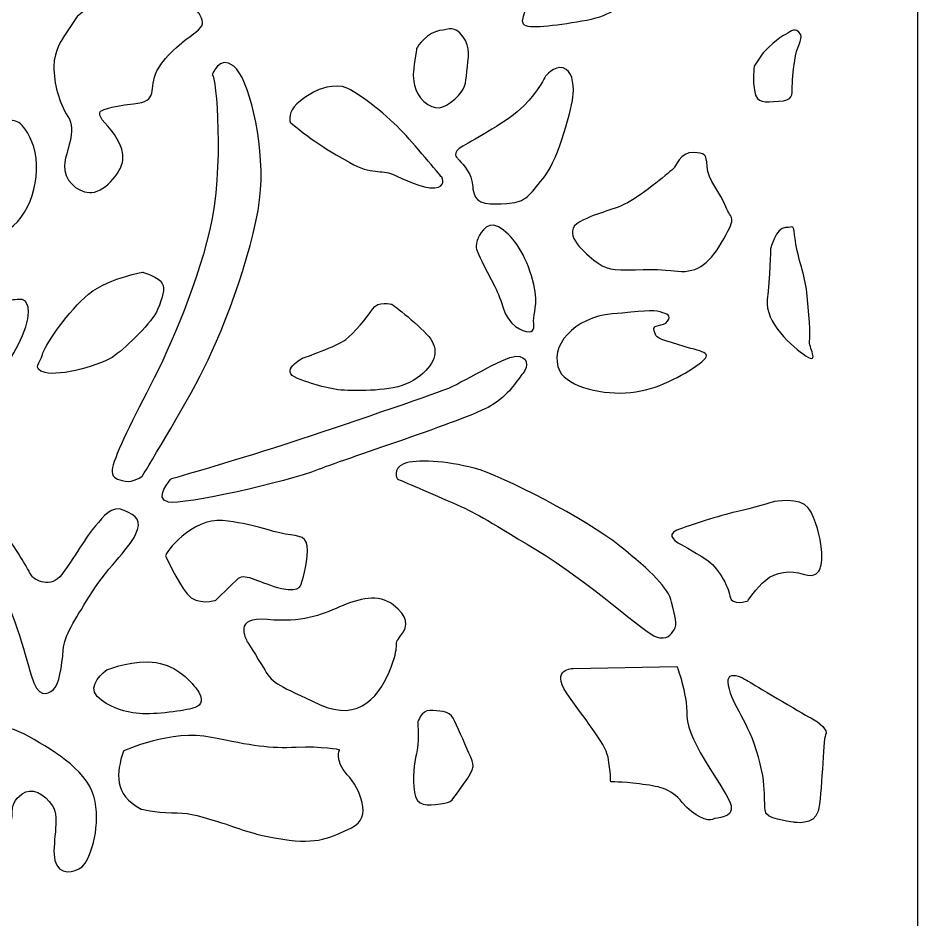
# Model space of a CAD drawing. Header units: centimetres. Extents: x -8.7 to 7.6, y -8.2 to 11.4.
# Drawn here: x 4.967 to 7.594, y 1.261 to 3.894 of the extents above; entities that cross this region are included whole.
import ezdxf

# ---------------------------------------------------------------- set-up
doc = ezdxf.new("R2010")
doc.units = ezdxf.units.CM
doc.header["$MEASUREMENT"] = 0
doc.layers.add('layer 1', color=7, linetype='Continuous')

msp = doc.modelspace()

# ---------------------------------------------------------------- linework, layer by layer
at = {"layer": 'layer 1', "color": 142}
for points, knots in [([(0.02549, 11.40766), (0.02549, 11.40766), (7.59368, 11.40766), (7.59368, 11.40766), (7.59368, 11.40766), (7.59368, 11.40766), (7.59368, -8.21043), (7.59368, -8.21043), (7.59368, -8.21043), (7.59368, -8.21043), (0.02549, -8.21043), (0.02549, -8.21043), (0.02549, -8.21043), (0.02549, -8.21043), (0.02549, 11.40766), (0.02549, 11.40766)], [0, 0, 0, 0, 0.2, 0.2, 0.2, 0.2, 0.4, 0.4, 0.4, 0.4, 0.6, 0.6, 0.6, 0.6, 1, 1, 1, 1]), ([(6.47795, 3.96946), (6.47795, 3.96946), (6.54242, 4.0502), (6.63033, 4.07002), (6.63033, 4.07002), (6.71824, 4.08985), (6.83155, 4.08985), (6.83155, 4.08985), (6.83155, 4.08985), (6.83155, 4.08985), (6.84914, 4.09694), (6.85304, 4.07285), (6.85304, 4.07285), (6.85696, 4.04878), (6.81007, 4.00063), (6.76709, 3.9638), (6.76709, 3.9638), (6.72411, 3.92697), (6.69284, 3.89865), (6.61275, 3.8859), (6.61275, 3.8859), (6.53265, 3.87315), (6.45451, 3.86041), (6.44084, 3.8774), (6.44084, 3.8774), (6.42716, 3.8944), (6.47795, 3.96946), (6.47795, 3.96946)], [0, 0, 0, 0, 0.125, 0.125, 0.125, 0.125, 0.25, 0.25, 0.25, 0.25, 0.375, 0.375, 0.375, 0.375, 0.5, 0.5, 0.5, 0.5, 0.625, 0.625, 0.625, 0.625, 0.75, 0.75, 0.75, 0.75, 1, 1, 1, 1]), ([(5.13972, 3.89865), (5.13972, 3.89865), (5.22763, 3.98788), (5.35462, 3.95813), (5.35462, 3.95813), (5.4816, 3.92839), (5.49138, 3.91847), (5.49918, 3.90006), (5.49918, 3.90006), (5.507, 3.88165), (5.51091, 3.87315), (5.48551, 3.85332), (5.48551, 3.85332), (5.46011, 3.83349), (5.39759, 3.791), (5.37221, 3.74002), (5.37221, 3.74002), (5.3468, 3.68903), (5.38001, 3.65078), (5.30382, 3.64371), (5.30382, 3.64371), (5.22763, 3.63662), (5.20809, 3.62246), (5.20809, 3.62246), (5.20809, 3.62246), (5.20809, 3.62246), (5.19637, 3.61396), (5.21981, 3.58846), (5.21981, 3.58846), (5.24326, 3.56298), (5.27647, 3.5219), (5.27257, 3.48082), (5.27257, 3.48082), (5.26866, 3.43975), (5.21395, 3.38168), (5.17489, 3.3845), (5.17489, 3.3845), (5.13581, 3.38735), (5.10065, 3.42275), (5.1026, 3.46382), (5.1026, 3.46382), (5.10456, 3.5049), (5.13972, 3.56439), (5.11237, 3.60688), (5.11237, 3.60688), (5.08501, 3.64937), (5.07134, 3.70318), (5.07134, 3.75277), (5.07134, 3.75277), (5.07134, 3.80233), (5.10065, 3.84058), (5.10065, 3.84058), (5.10065, 3.84058), (5.10065, 3.84058), (5.13972, 3.89865), (5.13972, 3.89865)], [0, 0, 0, 0, 0.0666667, 0.0666667, 0.0666667, 0.0666667, 0.1333333, 0.1333333, 0.1333333, 0.1333333, 0.2, 0.2, 0.2, 0.2, 0.2666667, 0.2666667, 0.2666667, 0.2666667, 0.3333333, 0.3333333, 0.3333333, 0.3333333, 0.4, 0.4, 0.4, 0.4, 0.4666667, 0.4666667, 0.4666667, 0.4666667, 0.5333333, 0.5333333, 0.5333333, 0.5333333, 0.6, 0.6, 0.6, 0.6, 0.6666667, 0.6666667, 0.6666667, 0.6666667, 0.7333333, 0.7333333, 0.7333333, 0.7333333, 0.8, 0.8, 0.8, 0.8, 0.8666667, 0.8666667, 0.8666667, 0.8666667, 1, 1, 1, 1]), ([(6.1302, 3.80517), (6.13216, 3.81367), (6.16537, 3.85332), (6.19663, 3.85757), (6.19663, 3.85757), (6.22789, 3.86182), (6.23961, 3.87315), (6.265, 3.84058), (6.265, 3.84058), (6.2904, 3.808), (6.28064, 3.77826), (6.27672, 3.7386), (6.27672, 3.7386), (6.27282, 3.69894), (6.27478, 3.68903), (6.24155, 3.65786), (6.24155, 3.65786), (6.20835, 3.62671), (6.18296, 3.62387), (6.15169, 3.65078), (6.15169, 3.65078), (6.12044, 3.67769), (6.12044, 3.72302), (6.12044, 3.73152), (6.12044, 3.73152), (6.12044, 3.74002), (6.1302, 3.80517), (6.1302, 3.80517)], [0, 0, 0, 0, 0.125, 0.125, 0.125, 0.125, 0.25, 0.25, 0.25, 0.25, 0.375, 0.375, 0.375, 0.375, 0.5, 0.5, 0.5, 0.5, 0.625, 0.625, 0.625, 0.625, 0.75, 0.75, 0.75, 0.75, 1, 1, 1, 1]), ([(7.13469, 3.78289), (7.13469, 3.7871), (7.17835, 3.83211), (7.19969, 3.84196), (7.19969, 3.84196), (7.22102, 3.85181), (7.22976, 3.86869), (7.24625, 3.85322), (7.24625, 3.85322), (7.26274, 3.83774), (7.24334, 3.82016), (7.23655, 3.78359), (7.23655, 3.78359), (7.22976, 3.74702), (7.22685, 3.72099), (7.22685, 3.69427), (7.22685, 3.69427), (7.22685, 3.66754), (7.22976, 3.65418), (7.18707, 3.65137), (7.18707, 3.65137), (7.14439, 3.64855), (7.12403, 3.64504), (7.11723, 3.6781), (7.11723, 3.6781), (7.11045, 3.71115), (7.11529, 3.75405), (7.11529, 3.75405), (7.11529, 3.75405), (7.11529, 3.75405), (7.13469, 3.78289), (7.13469, 3.78289)], [0, 0, 0, 0, 0.1111111, 0.1111111, 0.1111111, 0.1111111, 0.2222222, 0.2222222, 0.2222222, 0.2222222, 0.3333333, 0.3333333, 0.3333333, 0.3333333, 0.4444444, 0.4444444, 0.4444444, 0.4444444, 0.5555556, 0.5555556, 0.5555556, 0.5555556, 0.6666667, 0.6666667, 0.6666667, 0.6666667, 0.7777778, 0.7777778, 0.7777778, 0.7777778, 1, 1, 1, 1]), ([(5.53367, 3.72826), (5.53367, 3.72826), (5.55328, 3.78796), (5.5964, 3.75385), (5.5964, 3.75385), (5.63951, 3.71974), (5.68454, 3.54067), (5.67481, 3.39286), (5.67481, 3.39286), (5.66509, 3.24504), (5.56894, 2.98922), (5.51014, 2.87269), (5.51014, 2.87269), (5.45133, 2.75614), (5.32979, 2.55717), (5.32979, 2.55717), (5.32979, 2.55717), (5.32979, 2.55717), (5.30222, 2.53665), (5.27894, 2.54228), (5.27894, 2.54228), (5.25565, 2.54791), (5.24305, 2.54931), (5.2411, 2.57041), (5.2411, 2.57041), (5.23915, 2.59152), (5.28274, 2.68793), (5.34154, 2.79878), (5.34154, 2.79878), (5.40036, 2.90964), (5.48188, 3.09117), (5.52583, 3.27347), (5.52583, 3.27347), (5.56976, 3.45577), (5.54473, 3.72694), (5.53367, 3.72826)], [0, 0, 0, 0, 0.1, 0.1, 0.1, 0.1, 0.2, 0.2, 0.2, 0.2, 0.3, 0.3, 0.3, 0.3, 0.4, 0.4, 0.4, 0.4, 0.5, 0.5, 0.5, 0.5, 0.6, 0.6, 0.6, 0.6, 0.7, 0.7, 0.7, 0.7, 0.8, 0.8, 0.8, 0.8, 1, 1, 1, 1]), ([(6.5053, 3.72302), (6.5053, 3.72302), (6.53265, 3.75701), (6.55805, 3.74851), (6.55805, 3.74851), (6.58344, 3.74002), (6.58931, 3.70744), (6.58736, 3.67203), (6.58736, 3.67203), (6.58539, 3.63662), (6.54437, 3.48366), (6.5053, 3.43408), (6.5053, 3.43408), (6.46623, 3.3845), (6.45059, 3.35901), (6.40957, 3.35477), (6.40957, 3.35477), (6.36855, 3.35052), (6.31384, 3.34627), (6.30212, 3.37176), (6.30212, 3.37176), (6.2904, 3.39725), (6.29626, 3.40575), (6.28844, 3.42984), (6.28844, 3.42984), (6.28064, 3.45391), (6.24938, 3.48507), (6.24938, 3.48507), (6.24938, 3.48507), (6.24938, 3.48507), (6.22983, 3.50065), (6.265, 3.52048), (6.265, 3.52048), (6.30016, 3.54031), (6.39785, 3.59272), (6.44279, 3.63804), (6.44279, 3.63804), (6.48773, 3.68336), (6.5053, 3.72302), (6.5053, 3.72302)], [0, 0, 0, 0, 0.0909091, 0.0909091, 0.0909091, 0.0909091, 0.1818182, 0.1818182, 0.1818182, 0.1818182, 0.2727273, 0.2727273, 0.2727273, 0.2727273, 0.3636364, 0.3636364, 0.3636364, 0.3636364, 0.4545455, 0.4545455, 0.4545455, 0.4545455, 0.5454545, 0.5454545, 0.5454545, 0.5454545, 0.6363636, 0.6363636, 0.6363636, 0.6363636, 0.7272727, 0.7272727, 0.7272727, 0.7272727, 0.8181818, 0.8181818, 0.8181818, 0.8181818, 1, 1, 1, 1]), ([(5.76097, 3.58988), (5.76097, 3.58988), (5.75511, 3.61254), (5.77268, 3.63521), (5.77268, 3.63521), (5.79027, 3.65786), (5.83716, 3.68195), (5.83716, 3.68195), (5.83716, 3.68195), (5.83716, 3.68195), (5.88991, 3.70744), (5.92898, 3.68903), (5.92898, 3.68903), (5.96805, 3.67062), (6.04816, 3.60688), (6.09113, 3.56014), (6.09113, 3.56014), (6.13411, 3.5134), (6.20445, 3.42842), (6.20445, 3.42842), (6.20445, 3.42842), (6.20445, 3.42842), (6.21812, 3.4015), (6.18296, 3.39867), (6.18296, 3.39867), (6.14779, 3.39585), (6.09113, 3.42417), (6.05988, 3.43833), (6.05988, 3.43833), (6.02861, 3.4525), (5.99931, 3.4355), (5.93484, 3.47232), (5.93484, 3.47232), (5.87038, 3.50915), (5.85865, 3.51764), (5.83325, 3.53464), (5.83325, 3.53464), (5.80785, 3.55164), (5.76097, 3.58988), (5.76097, 3.58988)], [0, 0, 0, 0, 0.0909091, 0.0909091, 0.0909091, 0.0909091, 0.1818182, 0.1818182, 0.1818182, 0.1818182, 0.2727273, 0.2727273, 0.2727273, 0.2727273, 0.3636364, 0.3636364, 0.3636364, 0.3636364, 0.4545455, 0.4545455, 0.4545455, 0.4545455, 0.5454545, 0.5454545, 0.5454545, 0.5454545, 0.6363636, 0.6363636, 0.6363636, 0.6363636, 0.7272727, 0.7272727, 0.7272727, 0.7272727, 0.8181818, 0.8181818, 0.8181818, 0.8181818, 1, 1, 1, 1]), ([(4.54972, 3.5304), (4.61028, 3.54739), (4.68258, 3.56439), (4.6943, 3.51906), (4.6943, 3.51906), (4.70602, 3.47375), (4.68843, 3.42842), (4.70992, 3.4015), (4.70992, 3.4015), (4.73141, 3.3746), (4.81346, 3.34768), (4.83495, 3.393), (4.83495, 3.393), (4.85645, 3.43833), (4.87597, 3.52048), (4.87597, 3.52048), (4.87597, 3.52048), (4.87597, 3.52048), (4.90528, 3.61113), (4.92872, 3.5998), (4.92872, 3.5998), (4.95218, 3.58846), (4.97365, 3.61113), (5.00687, 3.53323), (5.00687, 3.53323), (5.04009, 3.45532), (5.01233, 3.32575), (4.94045, 3.27829), (4.94045, 3.27829), (4.86857, 3.23083), (4.72687, 3.23049), (4.63764, 3.26412), (4.63764, 3.26412), (4.5484, 3.29775), (4.49698, 3.29953), (4.49698, 3.29953), (4.49698, 3.29953), (4.49698, 3.29953), (4.43641, 3.30378), (4.44227, 3.24712), (4.44227, 3.24712), (4.44813, 3.19047), (4.45595, 3.13524), (4.45595, 3.13524), (4.45595, 3.13524), (4.45595, 3.13524), (4.43447, 3.063), (4.38367, 3.10266), (4.38367, 3.10266), (4.28727, 3.17793), (4.28672, 3.29392), (4.33287, 3.38593), (4.33287, 3.38593), (4.3624, 3.4448), (4.47702, 3.51), (4.54972, 3.5304)], [0, 0, 0, 0, 0.0666667, 0.0666667, 0.0666667, 0.0666667, 0.1333333, 0.1333333, 0.1333333, 0.1333333, 0.2, 0.2, 0.2, 0.2, 0.2666667, 0.2666667, 0.2666667, 0.2666667, 0.3333333, 0.3333333, 0.3333333, 0.3333333, 0.4, 0.4, 0.4, 0.4, 0.4666667, 0.4666667, 0.4666667, 0.4666667, 0.5333333, 0.5333333, 0.5333333, 0.5333333, 0.6, 0.6, 0.6, 0.6, 0.6666667, 0.6666667, 0.6666667, 0.6666667, 0.7333333, 0.7333333, 0.7333333, 0.7333333, 0.8, 0.8, 0.8, 0.8, 0.8666667, 0.8666667, 0.8666667, 0.8666667, 1, 1, 1, 1]), ([(6.88235, 3.45675), (6.88235, 3.45675), (6.90188, 3.5049), (6.93705, 3.50207), (6.93705, 3.50207), (6.97222, 3.49923), (6.97612, 3.50065), (6.97807, 3.46099), (6.97807, 3.46099), (6.98004, 3.42134), (7.01715, 3.3845), (7.03278, 3.34344), (7.03278, 3.34344), (7.04841, 3.30236), (7.06598, 3.31936), (7.02692, 3.24996), (7.02692, 3.24996), (6.98785, 3.18056), (6.95268, 3.14939), (6.89212, 3.15507), (6.89212, 3.15507), (6.83155, 3.16073), (6.83742, 3.16073), (6.76903, 3.15931), (6.76903, 3.15931), (6.70067, 3.15789), (6.68308, 3.15931), (6.64792, 3.18763), (6.64792, 3.18763), (6.61275, 3.21597), (6.55219, 3.26979), (6.60689, 3.29953), (6.60689, 3.29953), (6.6616, 3.32927), (6.70456, 3.33069), (6.75537, 3.36043), (6.75537, 3.36043), (6.80616, 3.39018), (6.88235, 3.45675), (6.88235, 3.45675)], [0, 0, 0, 0, 0.0909091, 0.0909091, 0.0909091, 0.0909091, 0.1818182, 0.1818182, 0.1818182, 0.1818182, 0.2727273, 0.2727273, 0.2727273, 0.2727273, 0.3636364, 0.3636364, 0.3636364, 0.3636364, 0.4545455, 0.4545455, 0.4545455, 0.4545455, 0.5454545, 0.5454545, 0.5454545, 0.5454545, 0.6363636, 0.6363636, 0.6363636, 0.6363636, 0.7272727, 0.7272727, 0.7272727, 0.7272727, 0.8181818, 0.8181818, 0.8181818, 0.8181818, 1, 1, 1, 1]), ([(6.31013, 3.2519), (6.31013, 3.2519), (6.3305, 3.30606), (6.3693, 3.28425), (6.3693, 3.28425), (6.40811, 3.26245), (6.44303, 3.21463), (6.46534, 3.14149), (6.46534, 3.14149), (6.48765, 3.06835), (6.47407, 3.04162), (6.47213, 3.01841), (6.47213, 3.01841), (6.47019, 2.9952), (6.47795, 2.97902), (6.45855, 2.97832), (6.45855, 2.97832), (6.43915, 2.97762), (6.39841, 2.99661), (6.38191, 3.05077), (6.38191, 3.05077), (6.36542, 3.10492), (6.34505, 3.13445), (6.32661, 3.17173), (6.32661, 3.17173), (6.3082, 3.209), (6.3043, 3.21603), (6.3043, 3.22799), (6.3043, 3.22799), (6.3043, 3.23995), (6.31013, 3.2519), (6.31013, 3.2519)], [0, 0, 0, 0, 0.1111111, 0.1111111, 0.1111111, 0.1111111, 0.2222222, 0.2222222, 0.2222222, 0.2222222, 0.3333333, 0.3333333, 0.3333333, 0.3333333, 0.4444444, 0.4444444, 0.4444444, 0.4444444, 0.5555556, 0.5555556, 0.5555556, 0.5555556, 0.6666667, 0.6666667, 0.6666667, 0.6666667, 0.7777778, 0.7777778, 0.7777778, 0.7777778, 1, 1, 1, 1]), ([(7.16367, 3.22021), (7.16367, 3.22021), (7.1793, 3.28395), (7.20666, 3.28254), (7.20666, 3.28254), (7.234, 3.28112), (7.22814, 3.29953), (7.23596, 3.2443), (7.23596, 3.2443), (7.24377, 3.18906), (7.26331, 3.14657), (7.26917, 3.09274), (7.26917, 3.09274), (7.27503, 3.03893), (7.28089, 2.96386), (7.27698, 2.95111), (7.27698, 2.95111), (7.27308, 2.93837), (7.30824, 2.88029), (7.26722, 2.9072), (7.26722, 2.9072), (7.22618, 2.93411), (7.14609, 3.00635), (7.15391, 3.0715), (7.15391, 3.0715), (7.16171, 3.13665), (7.16367, 3.22021), (7.16367, 3.22021)], [0, 0, 0, 0, 0.125, 0.125, 0.125, 0.125, 0.25, 0.25, 0.25, 0.25, 0.375, 0.375, 0.375, 0.375, 0.5, 0.5, 0.5, 0.5, 0.625, 0.625, 0.625, 0.625, 0.75, 0.75, 0.75, 0.75, 1, 1, 1, 1]), ([(5.33118, 3.15223), (5.33118, 3.15223), (5.21981, 3.13382), (5.16121, 3.07858), (5.16121, 3.07858), (5.1026, 3.02334), (5.04204, 2.93411), (5.03813, 2.91145), (5.03813, 2.91145), (5.03422, 2.88879), (5.00296, 2.87038), (5.04594, 2.85905), (5.04594, 2.85905), (5.08893, 2.84771), (5.212, 2.88029), (5.24912, 2.90862), (5.24912, 2.90862), (5.28624, 2.93694), (5.35853, 3.00635), (5.37415, 3.04317), (5.37415, 3.04317), (5.38979, 3.07999), (5.39565, 3.10266), (5.38783, 3.11965), (5.38783, 3.11965), (5.38001, 3.13665), (5.33118, 3.15223), (5.33118, 3.15223)], [0, 0, 0, 0, 0.125, 0.125, 0.125, 0.125, 0.25, 0.25, 0.25, 0.25, 0.375, 0.375, 0.375, 0.375, 0.5, 0.5, 0.5, 0.5, 0.625, 0.625, 0.625, 0.625, 0.75, 0.75, 0.75, 0.75, 1, 1, 1, 1]), ([(4.57512, 2.9327), (4.57512, 2.9327), (4.65522, 3.03893), (4.79002, 3.05451), (4.79002, 3.05451), (4.92482, 3.07008), (4.97365, 3.07292), (4.97365, 3.07292), (4.97365, 3.07292), (4.97365, 3.07292), (5.00492, 3.07575), (4.99515, 3.01626), (4.99515, 3.01626), (4.98538, 2.95678), (4.92482, 2.86896), (4.90919, 2.84064), (4.90919, 2.84064), (4.89356, 2.81231), (4.86035, 2.76132), (4.81738, 2.78965), (4.81738, 2.78965), (4.77439, 2.81797), (4.71188, 2.8548), (4.71188, 2.8548), (4.71188, 2.8548), (4.71188, 2.8548), (4.66499, 2.87321), (4.64154, 2.86188), (4.64154, 2.86188), (4.61811, 2.85055), (4.58294, 2.8293), (4.58294, 2.8293), (4.58294, 2.8293), (4.58294, 2.8293), (4.51651, 2.80947), (4.52237, 2.84347), (4.52237, 2.84347), (4.52823, 2.87746), (4.57512, 2.9327), (4.57512, 2.9327)], [0, 0, 0, 0, 0.0909091, 0.0909091, 0.0909091, 0.0909091, 0.1818182, 0.1818182, 0.1818182, 0.1818182, 0.2727273, 0.2727273, 0.2727273, 0.2727273, 0.3636364, 0.3636364, 0.3636364, 0.3636364, 0.4545455, 0.4545455, 0.4545455, 0.4545455, 0.5454545, 0.5454545, 0.5454545, 0.5454545, 0.6363636, 0.6363636, 0.6363636, 0.6363636, 0.7272727, 0.7272727, 0.7272727, 0.7272727, 0.8181818, 0.8181818, 0.8181818, 0.8181818, 1, 1, 1, 1]), ([(5.79809, 2.90153), (5.79809, 2.90153), (5.72581, 2.8633), (5.78246, 2.84205), (5.78246, 2.84205), (5.83912, 2.8208), (5.88796, 2.80665), (5.93875, 2.80665), (5.93875, 2.80665), (5.98955, 2.80665), (6.08136, 2.80523), (6.13216, 2.84347), (6.13216, 2.84347), (6.18296, 2.88171), (6.19663, 2.91995), (6.17124, 2.95678), (6.17124, 2.95678), (6.14583, 2.9936), (6.05792, 3.05875), (6.05792, 3.05875), (6.05792, 3.05875), (6.05792, 3.05875), (6.01689, 3.07008), (6.00127, 3.04458), (6.00127, 3.04458), (5.98564, 3.0191), (5.94656, 2.97377), (5.92312, 2.95536), (5.92312, 2.95536), (5.89968, 2.93694), (5.79809, 2.90153), (5.79809, 2.90153)], [0, 0, 0, 0, 0.1111111, 0.1111111, 0.1111111, 0.1111111, 0.2222222, 0.2222222, 0.2222222, 0.2222222, 0.3333333, 0.3333333, 0.3333333, 0.3333333, 0.4444444, 0.4444444, 0.4444444, 0.4444444, 0.5555556, 0.5555556, 0.5555556, 0.5555556, 0.6666667, 0.6666667, 0.6666667, 0.6666667, 0.7777778, 0.7777778, 0.7777778, 0.7777778, 1, 1, 1, 1]), ([(6.70067, 3.03043), (6.78662, 3.03751), (6.81983, 3.04317), (6.84132, 3.03608), (6.84132, 3.03608), (6.86282, 3.02901), (6.87454, 3.02759), (6.86282, 3.00919), (6.86282, 3.00919), (6.8511, 2.99076), (6.81593, 3.00352), (6.82374, 2.98085), (6.82374, 2.98085), (6.83155, 2.95819), (6.8296, 2.96102), (6.89603, 2.93978), (6.89603, 2.93978), (6.96245, 2.91853), (7.00347, 2.91995), (6.95463, 2.88454), (6.95463, 2.88454), (6.9058, 2.84914), (6.83352, 2.80947), (6.75537, 2.80097), (6.75537, 2.80097), (6.67722, 2.79248), (6.57172, 2.81656), (6.54828, 2.8633), (6.54828, 2.8633), (6.51228, 2.93508), (6.59214, 3.02149), (6.70067, 3.03043)], [0, 0, 0, 0, 0.1111111, 0.1111111, 0.1111111, 0.1111111, 0.2222222, 0.2222222, 0.2222222, 0.2222222, 0.3333333, 0.3333333, 0.3333333, 0.3333333, 0.4444444, 0.4444444, 0.4444444, 0.4444444, 0.5555556, 0.5555556, 0.5555556, 0.5555556, 0.6666667, 0.6666667, 0.6666667, 0.6666667, 0.7777778, 0.7777778, 0.7777778, 0.7777778, 1, 1, 1, 1]), ([(5.41322, 2.54887), (5.41322, 2.54887), (5.36048, 2.48938), (5.40542, 2.48088), (5.40542, 2.48088), (5.45035, 2.47238), (5.74926, 2.53896), (5.84302, 2.57578), (5.84302, 2.57578), (5.9368, 2.6126), (6.29626, 2.72733), (6.35293, 2.76557), (6.35293, 2.76557), (6.40957, 2.80381), (6.42325, 2.8378), (6.44084, 2.85764), (6.44084, 2.85764), (6.45842, 2.87746), (6.45564, 2.90799), (6.41975, 2.90659), (6.41975, 2.90659), (6.38385, 2.90519), (6.25677, 2.82571), (6.21506, 2.81024), (6.21506, 2.81024), (6.17335, 2.79477), (5.90164, 2.70041), (5.76684, 2.65651), (5.76684, 2.65651), (5.63203, 2.6126), (5.41322, 2.54887), (5.41322, 2.54887)], [0, 0, 0, 0, 0.1111111, 0.1111111, 0.1111111, 0.1111111, 0.2222222, 0.2222222, 0.2222222, 0.2222222, 0.3333333, 0.3333333, 0.3333333, 0.3333333, 0.4444444, 0.4444444, 0.4444444, 0.4444444, 0.5555556, 0.5555556, 0.5555556, 0.5555556, 0.6666667, 0.6666667, 0.6666667, 0.6666667, 0.7777778, 0.7777778, 0.7777778, 0.7777778, 1, 1, 1, 1]), ([(4.58294, 2.57436), (4.58294, 2.57436), (4.5634, 2.59844), (4.57708, 2.60836), (4.57708, 2.60836), (4.59075, 2.61827), (4.59856, 2.6381), (4.65717, 2.61969), (4.65717, 2.61969), (4.71578, 2.60127), (4.87011, 2.47947), (4.917, 2.40865), (4.917, 2.40865), (4.9639, 2.33783), (4.99124, 2.29392), (5.00296, 2.27127), (5.00296, 2.27127), (5.01469, 2.2486), (5.06353, 2.22878), (5.09478, 2.26985), (5.09478, 2.26985), (5.12604, 2.31092), (5.16902, 2.38598), (5.19247, 2.41148), (5.19247, 2.41148), (5.21591, 2.43698), (5.23936, 2.4738), (5.27647, 2.4568), (5.27647, 2.4568), (5.3136, 2.43981), (5.32922, 2.42848), (5.30968, 2.38598), (5.30968, 2.38598), (5.29015, 2.3435), (5.21981, 2.28118), (5.17489, 2.20611), (5.17489, 2.20611), (5.12995, 2.13105), (5.1026, 2.09564), (5.0987, 2.0489), (5.0987, 2.0489), (5.09478, 2.00216), (5.08698, 1.94692), (5.06939, 1.93276), (5.06939, 1.93276), (5.05181, 1.91859), (5.02446, 1.90726), (5.00492, 1.97524), (5.00492, 1.97524), (4.98538, 2.04323), (4.95608, 2.16787), (4.88575, 2.27834), (4.88575, 2.27834), (4.81543, 2.38882), (4.66108, 2.50779), (4.66108, 2.50779), (4.66108, 2.50779), (4.66108, 2.50779), (4.58294, 2.57436), (4.58294, 2.57436)], [0, 0, 0, 0, 0.0625, 0.0625, 0.0625, 0.0625, 0.125, 0.125, 0.125, 0.125, 0.1875, 0.1875, 0.1875, 0.1875, 0.25, 0.25, 0.25, 0.25, 0.3125, 0.3125, 0.3125, 0.3125, 0.375, 0.375, 0.375, 0.375, 0.4375, 0.4375, 0.4375, 0.4375, 0.5, 0.5, 0.5, 0.5, 0.5625, 0.5625, 0.5625, 0.5625, 0.625, 0.625, 0.625, 0.625, 0.6875, 0.6875, 0.6875, 0.6875, 0.75, 0.75, 0.75, 0.75, 0.8125, 0.8125, 0.8125, 0.8125, 0.875, 0.875, 0.875, 0.875, 1, 1, 1, 1]), ([(6.07355, 2.54887), (6.07355, 2.54887), (6.05792, 2.57861), (6.09308, 2.59277), (6.09308, 2.59277), (6.12825, 2.60694), (6.21618, 2.60127), (6.29822, 2.58002), (6.29822, 2.58002), (6.38027, 2.55878), (6.62643, 2.42989), (6.72214, 2.35341), (6.72214, 2.35341), (6.81788, 2.27693), (6.86477, 2.23019), (6.87454, 2.18911), (6.87454, 2.18911), (6.8843, 2.14804), (6.89212, 2.12255), (6.88235, 2.10838), (6.88235, 2.10838), (6.87258, 2.09422), (6.86086, 2.07722), (6.8296, 2.08714), (6.8296, 2.08714), (6.79835, 2.09705), (6.63526, 2.24777), (6.47847, 2.34237), (6.47847, 2.34237), (6.32167, 2.43698), (6.30799, 2.44689), (6.23375, 2.47947), (6.23375, 2.47947), (6.15951, 2.51204), (6.07355, 2.54887), (6.07355, 2.54887)], [0, 0, 0, 0, 0.1, 0.1, 0.1, 0.1, 0.2, 0.2, 0.2, 0.2, 0.3, 0.3, 0.3, 0.3, 0.4, 0.4, 0.4, 0.4, 0.5, 0.5, 0.5, 0.5, 0.6, 0.6, 0.6, 0.6, 0.7, 0.7, 0.7, 0.7, 0.8, 0.8, 0.8, 0.8, 1, 1, 1, 1]), ([(6.89508, 2.36084), (6.89508, 2.36084), (6.85338, 2.38405), (6.89023, 2.39881), (6.89023, 2.39881), (6.9271, 2.41358), (7.01634, 2.44171), (7.06291, 2.45227), (7.06291, 2.45227), (7.10947, 2.46281), (7.17156, 2.4818), (7.17156, 2.4818), (7.17156, 2.4818), (7.17156, 2.4818), (7.25013, 2.49657), (7.27341, 2.46421), (7.27341, 2.46421), (7.2967, 2.43187), (7.30833, 2.37561), (7.31221, 2.34396), (7.31221, 2.34396), (7.31609, 2.31231), (7.30931, 2.2898), (7.30737, 2.28488), (7.30737, 2.28488), (7.30543, 2.27996), (7.29573, 2.25816), (7.25886, 2.27081), (7.25886, 2.27081), (7.222, 2.28347), (7.17738, 2.27714), (7.14924, 2.25323), (7.14924, 2.25323), (7.12111, 2.22932), (7.09686, 2.19276), (7.09686, 2.19276), (7.09686, 2.19276), (7.09686, 2.19276), (7.04932, 2.17587), (7.04447, 2.20611), (7.04447, 2.20611), (7.03962, 2.23635), (7.00956, 2.29191), (6.97462, 2.31442), (6.97462, 2.31442), (6.93972, 2.33692), (6.89508, 2.36084), (6.89508, 2.36084)], [0, 0, 0, 0, 0.0769231, 0.0769231, 0.0769231, 0.0769231, 0.1538462, 0.1538462, 0.1538462, 0.1538462, 0.2307692, 0.2307692, 0.2307692, 0.2307692, 0.3076923, 0.3076923, 0.3076923, 0.3076923, 0.3846154, 0.3846154, 0.3846154, 0.3846154, 0.4615385, 0.4615385, 0.4615385, 0.4615385, 0.5384615, 0.5384615, 0.5384615, 0.5384615, 0.6153846, 0.6153846, 0.6153846, 0.6153846, 0.6923077, 0.6923077, 0.6923077, 0.6923077, 0.7692308, 0.7692308, 0.7692308, 0.7692308, 0.8461538, 0.8461538, 0.8461538, 0.8461538, 1, 1, 1, 1]), ([(5.39759, 2.32367), (5.39369, 2.33217), (5.47574, 2.43556), (5.56365, 2.42706), (5.56365, 2.42706), (5.65157, 2.41857), (5.70432, 2.39448), (5.7473, 2.38741), (5.7473, 2.38741), (5.79027, 2.38033), (5.81177, 2.38315), (5.81177, 2.33925), (5.81177, 2.33925), (5.81177, 2.29534), (5.79419, 2.24577), (5.79419, 2.24577), (5.79419, 2.24577), (5.79419, 2.24577), (5.79613, 2.21461), (5.73558, 2.22878), (5.73558, 2.22878), (5.67501, 2.24294), (5.63008, 2.27551), (5.61054, 2.25852), (5.61054, 2.25852), (5.59101, 2.24152), (5.54412, 2.19478), (5.54412, 2.19478), (5.54412, 2.19478), (5.54412, 2.19478), (5.48941, 2.17637), (5.46011, 2.21319), (5.46011, 2.21319), (5.43081, 2.25002), (5.39759, 2.32367), (5.39759, 2.32367)], [0, 0, 0, 0, 0.1, 0.1, 0.1, 0.1, 0.2, 0.2, 0.2, 0.2, 0.3, 0.3, 0.3, 0.3, 0.4, 0.4, 0.4, 0.4, 0.5, 0.5, 0.5, 0.5, 0.6, 0.6, 0.6, 0.6, 0.7, 0.7, 0.7, 0.7, 0.8, 0.8, 0.8, 0.8, 1, 1, 1, 1]), ([(5.63593, 2.07297), (5.63203, 2.08147), (5.59296, 2.14804), (5.69454, 2.13813), (5.69454, 2.13813), (5.79613, 2.12821), (5.84887, 2.15087), (5.90553, 2.17495), (5.90553, 2.17495), (5.9622, 2.19903), (6.01885, 2.21461), (6.06183, 2.18061), (6.06183, 2.18061), (6.1048, 2.14662), (6.10872, 2.12255), (6.08332, 2.08997), (6.08332, 2.08997), (6.05792, 2.0574), (6.08527, 2.07864), (6.05596, 1.99933), (6.05596, 1.99933), (6.02666, 1.92001), (5.96415, 1.83503), (5.84693, 1.89027), (5.84693, 1.89027), (5.72972, 1.9455), (5.71212, 1.94834), (5.68673, 1.99083), (5.68673, 1.99083), (5.66134, 2.03331), (5.63593, 2.07297), (5.63593, 2.07297)], [0, 0, 0, 0, 0.1111111, 0.1111111, 0.1111111, 0.1111111, 0.2222222, 0.2222222, 0.2222222, 0.2222222, 0.3333333, 0.3333333, 0.3333333, 0.3333333, 0.4444444, 0.4444444, 0.4444444, 0.4444444, 0.5555556, 0.5555556, 0.5555556, 0.5555556, 0.6666667, 0.6666667, 0.6666667, 0.6666667, 0.7777778, 0.7777778, 0.7777778, 0.7777778, 1, 1, 1, 1]), ([(5.22559, 1.99091), (5.22074, 1.9895), (5.1664, 1.94379), (5.19745, 1.91354), (5.19745, 1.91354), (5.2285, 1.8833), (5.2799, 1.86432), (5.33035, 1.86291), (5.33035, 1.86291), (5.38079, 1.8615), (5.46617, 1.87345), (5.48363, 1.88119), (5.48363, 1.88119), (5.50109, 1.88893), (5.51272, 1.90299), (5.48557, 1.93816), (5.48557, 1.93816), (5.4584, 1.97332), (5.41281, 2.01411), (5.34587, 2.01411), (5.34587, 2.01411), (5.27894, 2.01411), (5.22559, 1.99091), (5.22559, 1.99091)], [0, 0, 0, 0, 0.1428571, 0.1428571, 0.1428571, 0.1428571, 0.2857143, 0.2857143, 0.2857143, 0.2857143, 0.4285714, 0.4285714, 0.4285714, 0.4285714, 0.5714286, 0.5714286, 0.5714286, 0.5714286, 0.7142857, 0.7142857, 0.7142857, 0.7142857, 1, 1, 1, 1]), ([(7.10507, 1.954), (7.10507, 1.954), (7.02888, 2.00641), (7.04059, 1.9455), (7.04059, 1.9455), (7.05231, 1.8846), (7.0992, 1.84211), (7.12851, 1.73588), (7.12851, 1.73588), (7.15781, 1.62966), (7.13828, 1.58717), (7.15195, 1.57017), (7.15195, 1.57017), (7.16563, 1.55318), (7.23204, 1.54609), (7.23204, 1.54609), (7.23204, 1.54609), (7.23204, 1.54609), (7.29066, 1.53476), (7.30238, 1.57867), (7.30238, 1.57867), (7.31411, 1.62258), (7.31606, 1.78687), (7.32386, 1.80104), (7.32386, 1.80104), (7.33169, 1.8152), (7.30824, 1.83644), (7.28089, 1.85061), (7.28089, 1.85061), (7.25354, 1.86477), (7.10507, 1.954), (7.10507, 1.954)], [0, 0, 0, 0, 0.1111111, 0.1111111, 0.1111111, 0.1111111, 0.2222222, 0.2222222, 0.2222222, 0.2222222, 0.3333333, 0.3333333, 0.3333333, 0.3333333, 0.4444444, 0.4444444, 0.4444444, 0.4444444, 0.5555556, 0.5555556, 0.5555556, 0.5555556, 0.6666667, 0.6666667, 0.6666667, 0.6666667, 0.7777778, 0.7777778, 0.7777778, 0.7777778, 1, 1, 1, 1]), ([(6.58736, 1.99508), (6.58736, 1.99508), (6.52093, 1.99508), (6.56781, 1.92426), (6.56781, 1.92426), (6.6147, 1.85344), (6.68113, 1.77837), (6.68894, 1.73588), (6.68894, 1.73588), (6.69677, 1.69339), (6.69677, 1.66366), (6.69677, 1.66366), (6.69677, 1.66366), (6.69677, 1.66366), (6.72607, 1.66507), (6.78075, 1.65799), (6.78075, 1.65799), (6.83547, 1.6509), (6.87063, 1.64666), (6.9058, 1.60417), (6.9058, 1.60417), (6.94096, 1.56168), (6.98199, 1.54751), (6.99371, 1.55459), (6.99371, 1.55459), (7.00543, 1.56168), (7.05623, 1.556), (7.04841, 1.59425), (7.04841, 1.59425), (7.04059, 1.63249), (6.91947, 1.78121), (6.91947, 1.85486), (6.91947, 1.85486), (6.91947, 1.92851), (6.89016, 2.00074), (6.89016, 2.00074), (6.89016, 2.00074), (6.89016, 2.00074), (6.58736, 1.99508), (6.58736, 1.99508)], [0, 0, 0, 0, 0.0909091, 0.0909091, 0.0909091, 0.0909091, 0.1818182, 0.1818182, 0.1818182, 0.1818182, 0.2727273, 0.2727273, 0.2727273, 0.2727273, 0.3636364, 0.3636364, 0.3636364, 0.3636364, 0.4545455, 0.4545455, 0.4545455, 0.4545455, 0.5454545, 0.5454545, 0.5454545, 0.5454545, 0.6363636, 0.6363636, 0.6363636, 0.6363636, 0.7272727, 0.7272727, 0.7272727, 0.7272727, 0.8181818, 0.8181818, 0.8181818, 0.8181818, 1, 1, 1, 1]), ([(6.13356, 1.8383), (6.13356, 1.8383), (6.14424, 1.87345), (6.1685, 1.87276), (6.1685, 1.87276), (6.19275, 1.87204), (6.2267, 1.87135), (6.23736, 1.84954), (6.23736, 1.84954), (6.24804, 1.82774), (6.26842, 1.78273), (6.28297, 1.74756), (6.28297, 1.74756), (6.29752, 1.7124), (6.30528, 1.70889), (6.26745, 1.65755), (6.26745, 1.65755), (6.22962, 1.60621), (6.23736, 1.6055), (6.19954, 1.59988), (6.19954, 1.59988), (6.16171, 1.59425), (6.1297, 1.59144), (6.12388, 1.63363), (6.12388, 1.63363), (6.11806, 1.67584), (6.12194, 1.71873), (6.1297, 1.74616), (6.1297, 1.74616), (6.13746, 1.77359), (6.13356, 1.8383), (6.13356, 1.8383)], [0, 0, 0, 0, 0.1111111, 0.1111111, 0.1111111, 0.1111111, 0.2222222, 0.2222222, 0.2222222, 0.2222222, 0.3333333, 0.3333333, 0.3333333, 0.3333333, 0.4444444, 0.4444444, 0.4444444, 0.4444444, 0.5555556, 0.5555556, 0.5555556, 0.5555556, 0.6666667, 0.6666667, 0.6666667, 0.6666667, 0.7777778, 0.7777778, 0.7777778, 0.7777778, 1, 1, 1, 1]), ([(4.42334, 1.67021), (4.42334, 1.67021), (4.46989, 1.69904), (4.54556, 1.68919), (4.54556, 1.68919), (4.62123, 1.67934), (4.63287, 1.67584), (4.63287, 1.67584), (4.63287, 1.67584), (4.63287, 1.67584), (4.63481, 1.67302), (4.64548, 1.71381), (4.64548, 1.71381), (4.65615, 1.7546), (4.72114, 1.81157), (4.79778, 1.81789), (4.79778, 1.81789), (4.87442, 1.82422), (4.91807, 1.84181), (4.99858, 1.7961), (4.99858, 1.7961), (5.0791, 1.75038), (5.17611, 1.69201), (5.19163, 1.60691), (5.19163, 1.60691), (5.20715, 1.52181), (5.17611, 1.4353), (5.1538, 1.41632), (5.1538, 1.41632), (5.13149, 1.39733), (5.08492, 1.3903), (5.07425, 1.4346), (5.07425, 1.4346), (5.06358, 1.47891), (5.09074, 1.55838), (5.06746, 1.59425), (5.06746, 1.59425), (5.04418, 1.63012), (5.00441, 1.64911), (4.97918, 1.62942), (4.97918, 1.62942), (4.95396, 1.60973), (4.95008, 1.59988), (4.94911, 1.56471), (4.94911, 1.56471), (4.94814, 1.52955), (4.92583, 1.49086), (4.85696, 1.48101), (4.85696, 1.48101), (4.78807, 1.47118), (4.65615, 1.47962), (4.58437, 1.51548), (4.58437, 1.51548), (4.51258, 1.55135), (4.44176, 1.59566), (4.42429, 1.61394), (4.42429, 1.61394), (4.40684, 1.63223), (4.38841, 1.64559), (4.39423, 1.65473), (4.39423, 1.65473), (4.40005, 1.66388), (4.42334, 1.67021), (4.42334, 1.67021)], [0, 0, 0, 0, 0.0588235, 0.0588235, 0.0588235, 0.0588235, 0.1176471, 0.1176471, 0.1176471, 0.1176471, 0.1764706, 0.1764706, 0.1764706, 0.1764706, 0.2352941, 0.2352941, 0.2352941, 0.2352941, 0.2941176, 0.2941176, 0.2941176, 0.2941176, 0.3529412, 0.3529412, 0.3529412, 0.3529412, 0.4117647, 0.4117647, 0.4117647, 0.4117647, 0.4705882, 0.4705882, 0.4705882, 0.4705882, 0.5294118, 0.5294118, 0.5294118, 0.5294118, 0.5882353, 0.5882353, 0.5882353, 0.5882353, 0.6470588, 0.6470588, 0.6470588, 0.6470588, 0.7058824, 0.7058824, 0.7058824, 0.7058824, 0.7647059, 0.7647059, 0.7647059, 0.7647059, 0.8235294, 0.8235294, 0.8235294, 0.8235294, 0.8823529, 0.8823529, 0.8823529, 0.8823529, 1, 1, 1, 1]), ([(5.27409, 1.75355), (5.27409, 1.75355), (5.41379, 1.8186), (5.53116, 1.79399), (5.53116, 1.79399), (5.64853, 1.76937), (5.70286, 1.76093), (5.77852, 1.76444), (5.77852, 1.76444), (5.85419, 1.76796), (5.90517, 1.75758), (5.90517, 1.75758), (5.90517, 1.75758), (5.90517, 1.75758), (5.89008, 1.72717), (5.92792, 1.68497), (5.92792, 1.68497), (5.96575, 1.64277), (6.00261, 1.55908), (5.94053, 1.53025), (5.94053, 1.53025), (5.87844, 1.50142), (5.84255, 1.48031), (5.73973, 1.49649), (5.73973, 1.49649), (5.6369, 1.51267), (5.61555, 1.52814), (5.54862, 1.54853), (5.54862, 1.54853), (5.48169, 1.56893), (5.46228, 1.57385), (5.41475, 1.57385), (5.41475, 1.57385), (5.36721, 1.57385), (5.32604, 1.58469), (5.32604, 1.58469), (5.32604, 1.58469), (5.24499, 1.62734), (5.2537, 1.68999), (5.27409, 1.75355)], [0, 0, 0, 0, 0.0909091, 0.0909091, 0.0909091, 0.0909091, 0.1818182, 0.1818182, 0.1818182, 0.1818182, 0.2727273, 0.2727273, 0.2727273, 0.2727273, 0.3636364, 0.3636364, 0.3636364, 0.3636364, 0.4545455, 0.4545455, 0.4545455, 0.4545455, 0.5454545, 0.5454545, 0.5454545, 0.5454545, 0.6363636, 0.6363636, 0.6363636, 0.6363636, 0.7272727, 0.7272727, 0.7272727, 0.7272727, 0.8181818, 0.8181818, 0.8181818, 0.8181818, 1, 1, 1, 1])]:
    msp.add_open_spline(points, degree=3, knots=knots, dxfattribs=at)

doc.saveas('drawing.dxf')
